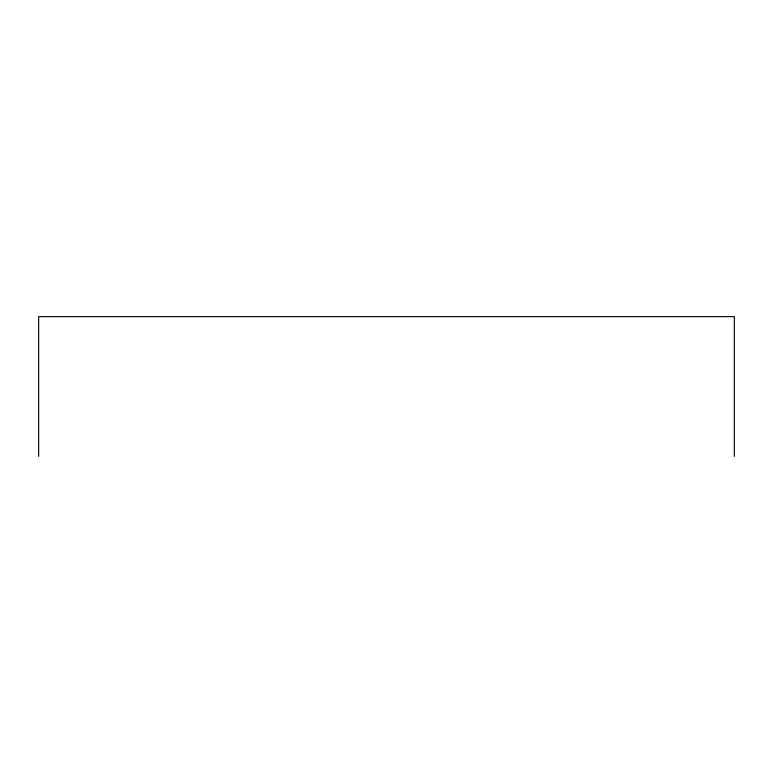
<?xml version="1.0" encoding="UTF-8"?>
<svg xmlns="http://www.w3.org/2000/svg" width="773" height="773" viewBox="0 0 773 773"><rect width="100%" height="100%" fill="white"/><g stroke="black" fill="none" stroke-linecap="round" stroke-linejoin="round"><path stroke-width="1.16" d="M734.35 456.36L734.35 316.64L38.65 316.64L38.65 456.36"/></g></svg>
